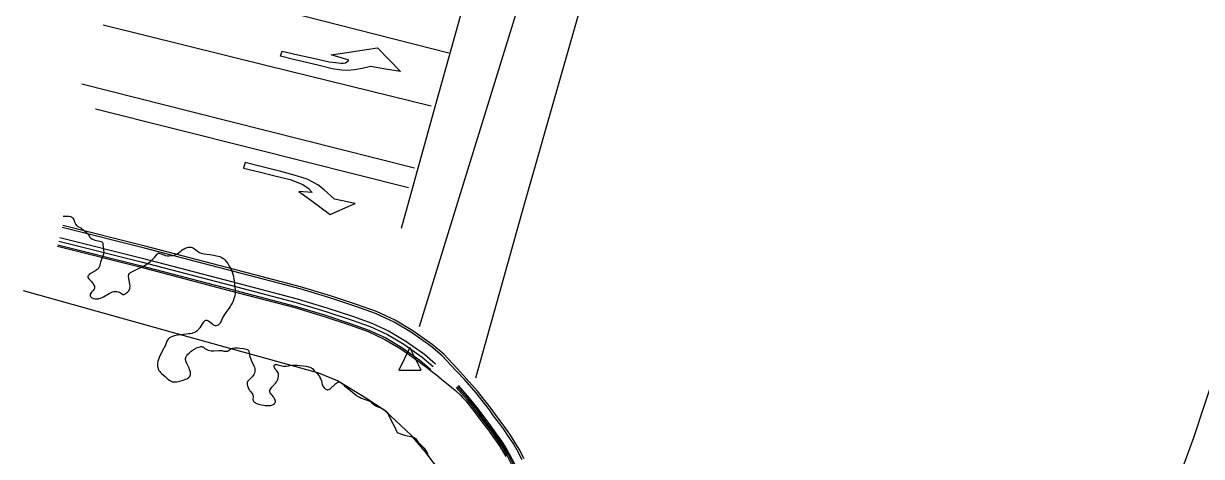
# Model space of a CAD drawing. Header units: metres. Extents: x 585772 to 587013, y 4140825 to 4141582.
# Drawn here: x 586253.6 to 586322.4, y 4141475.9 to 4141501.2 of the extents above; entities that cross this region are included whole.
import ezdxf

# ---------------------------------------------------------------- set-up
doc = ezdxf.new("R2010")
doc.units = ezdxf.units.M
doc.header["$MEASUREMENT"] = 0
for name, color, linetype, lineweight in [('BACK_OF_CURB', 5, 'Continuous', 30), ('BOTTOM_OF_CURB', 3, 'Continuous', 30), ('FOOT_PATH', 2, 'Continuous', 30), ('GUTTER', 30, 'Continuous', 30), ('PAINT_STRIPE', 4, 'Continuous', 30), ('TOP_OF_CURB', 1, 'Continuous', 30), ('TRAFFIC_SIGNAL', 3, 'Continuous', 30)]:
    doc.layers.add(name, color=color, linetype=linetype, lineweight=lineweight)
doc.layers.add('PAVED_ROAD', color=140, linetype='Continuous', lineweight=30, true_color=0x38a9ff)
doc.layers.add('TREELINE', color=80, linetype='Continuous', lineweight=30, true_color=0x36ff17)

# ---------------------------------------------------------------- blocks, each defined once
blk = doc.blocks.new('SYM212')
at = {"layer": 'TRAFFIC_SIGNAL'}
blk.add_3dface([(-6.561667, -4.374444), (6.561667, -4.374444), (0, 8.748889)], dxfattribs=at)
blk = doc.blocks.new('SYM009')
at = {"layer": 'TRAFFIC_SIGNAL', "xscale": 0.5, "yscale": 0.5, "zscale": 0.5}
blk.add_blockref('SYM212', (0, 0), dxfattribs=at)

msp = doc.modelspace()

# ---------------------------------------------------------------- linework, layer by layer
at = {"layer": 'BACK_OF_CURB'}
for points in [[(586255.617162, 4141488.282132, -20.493), (586260.417559, 4141487.074131, -20.609), (586265.628253, 4141485.708444, -20.739), (586269.463656, 4141484.702252, -20.805), (586271.178535, 4141484.18093, -20.83), (586272.669084, 4141483.692722, -20.878), (586273.764165, 4141483.301922, -20.881), (586274.749006, 4141482.838081, -20.873), (586275.690958, 4141482.282521, -20.879), (586276.736879, 4141481.541461, -20.912), (586277.377868, 4141480.998855, -20.925)], [(586278.861238, 4141479.954247, -20.891), (586279.506947, 4141479.223341, -20.868), (586279.994685, 4141478.608899, -20.839), (586280.265005, 4141478.2422, -20.835), (586280.51891, 4141477.900429, -20.831), (586280.799327, 4141477.528194, -20.827), (586281.074095, 4141477.147929, -20.822), (586281.371462, 4141476.722275, -20.818), (586281.620848, 4141476.341225, -20.816), (586281.8367, 4141475.962449, -20.816), (586282.12051, 4141475.417474, -20.815)]]:
    msp.add_polyline3d(points, dxfattribs=at)
at = {"layer": 'BOTTOM_OF_CURB'}
for points in [[(586255.724538, 4141488.708829, -20.653), (586260.527027, 4141487.500302, -20.751), (586265.739856, 4141486.134055, -20.843), (586269.583516, 4141485.125697, -20.971), (586271.311016, 4141484.600538, -20.958), (586272.811531, 4141484.109067, -21.049), (586273.932246, 4141483.709118, -21.048), (586274.954951, 4141483.227443, -21.034), (586275.930326, 4141482.652171, -21.029), (586277.006708, 4141481.889529, -21.011), (586277.662153, 4141481.334685, -21.005)], [(586278.981147, 4141480.060179, -20.997), (586279.629645, 4141479.326116, -20.99), (586280.121778, 4141478.706138, -20.985), (586280.393618, 4141478.337378, -20.982), (586280.647027, 4141477.996275, -20.98), (586280.928082, 4141477.623193, -20.979), (586281.204528, 4141477.240605, -20.974), (586281.504012, 4141476.811921, -20.97), (586281.757422, 4141476.424723, -20.965), (586281.977212, 4141476.039037, -20.961), (586282.262873, 4141475.490507, -20.955)]]:
    msp.add_polyline3d(points, dxfattribs=at)
at = {"layer": 'FOOT_PATH'}
for points in [[(586255.594374, 4141488.191576, -20.583), (586260.394327, 4141486.983687, -20.663), (586265.604568, 4141485.618119, -20.748), (586269.438219, 4141484.612386, -20.81), (586271.150419, 4141484.091879, -20.835), (586272.638854, 4141483.604364, -20.854703), (586273.728494, 4141483.215504, -20.867), (586274.705299, 4141482.755448, -20.876742), (586275.640158, 4141482.204072, -20.88345), (586276.679615, 4141481.467592, -20.895848), (586276.90308, 4141481.296084, -20.90075), (586277.126545, 4141481.124575, -20.906765), (586277.350011, 4141480.953067, -20.909393), (586277.737695, 4141480.656906, -20.909834), (586278.119817, 4141480.3415, -20.906186), (586278.49302, 4141480.037273, -20.901904), (586278.819573, 4141479.779141, -20.894581), (586279.132879, 4141479.477219, -20.882631), (586279.232693, 4141479.371757, -20.87725), (586279.332508, 4141479.266295, -20.868257), (586279.432322, 4141479.160833, -20.863197), (586279.917386, 4141478.549759, -20.845), (586280.186783, 4141478.184313, -20.835327), (586280.44099, 4141477.842136, -20.827685), (586280.721019, 4141477.470415, -20.822), (586280.994766, 4141477.091563, -20.818), (586281.290846, 4141476.667753, -20.814199), (586281.537784, 4141476.290442, -20.815), (586281.751242, 4141475.915868, -20.817)], [(586275.409546, 4141436.720594, -20.607), (586277.969811, 4141446.945045, -20.632943), (586280.218893, 4141455.696706, -20.654435), (586281.995784, 4141462.665768, -20.67454), (586280.671345, 4141463.016792, -20.675594), (586280.631533, 4141463.913701, -20.677875), (586280.702085, 4141467.654599, -20.699073), (586280.661945, 4141468.445129, -20.704431), (586280.56032, 4141469.315505, -20.71), (586280.31339, 4141470.303667, -20.716281), (586279.893608, 4141471.563574, -20.725058), (586279.424441, 4141472.724664, -20.738), (586278.486105, 4141474.305723, -20.751373), (586277.029216, 4141476.232639, -20.765916), (586276.263732, 4141477.146689, -20.771303), (586274.714244, 4141478.578641, -20.78), (586273.588947, 4141479.316233, -20.784), (586271.934513, 4141480.329099, -20.79), (586270.84339, 4141480.775316, -20.79), (586262.226291, 4141483.180873, -20.777), (586253.609193, 4141485.586429, -20.764)]]:
    msp.add_polyline3d(points, dxfattribs=at)
at = {"layer": 'GUTTER'}
msp.add_polyline3d([(586282.710654, 4141475.720217, -20.93), (586282.419168, 4141476.279934, -20.93), (586282.186994, 4141476.687351, -20.931), (586281.920928, 4141477.093887, -20.934), (586281.614785, 4141477.532102, -20.936), (586281.333057, 4141477.922, -20.941), (586281.049999, 4141478.297742, -20.947), (586280.798148, 4141478.636746, -20.948), (586280.521531, 4141479.011987, -20.951), (586280.015575, 4141479.64938, -20.957216), (586279.358304, 4141480.393373, -20.962), (586278.84286, 4141480.940846, -20.965551), (586278.050768, 4141481.793762, -20.972095), (586277.37556, 4141482.365335, -20.973594), (586276.25754, 4141483.157479, -20.971849), (586275.236477, 4141483.759698, -20.966059), (586274.162011, 4141484.26575, -20.955504), (586273.006254, 4141484.678205, -20.939613), (586271.492118, 4141485.174138, -20.913833), (586269.747362, 4141485.704542, -20.879362), (586265.892417, 4141486.715862, -20.80016), (586260.676668, 4141488.082874, -20.68941), (586255.871321, 4141489.292119, -20.587)], dxfattribs=at)
at = {"layer": 'PAINT_STRIPE', "extrusion": (0.9556795123923608, -0.2944090175138992, 6.231856e-10), "elevation": -658997.451595, "flags": 128}
msp.add_lwpolyline([(4130566.432598, -20.938589), (4130558.84207, -20.815589), (4130551.251543, -20.823589), (4130543.661015, -20.827589), (4130536.070487, -20.985589)], dxfattribs=at)
at = {"layer": 'PAINT_STRIPE', "extrusion": (0.2469512416188375, 0.9690279068543716, 5.91447672e-07), "elevation": 4158010.764008, "flags": 128}
msp.add_lwpolyline([(454645.785672, -23.091246), (454637.03251, -23.180621), (454628.279348, -23.266246)], dxfattribs=at)
at = {"layer": 'PAINT_STRIPE', "extrusion": (-0.9635170814288033, 0.2676468452923006, 2.84491e-10), "elevation": 543569.924402, "flags": 128}
msp.add_lwpolyline([(-4147323.803251, -20.83173), (-4147318.239698, -20.818155), (-4147310.453117, -20.895155)], dxfattribs=at)
at = {"layer": 'PAINT_STRIPE', "extrusion": (-0.2403223772322246, -0.9706931312219388, 6.7906946e-09), "elevation": -4161017.676885, "flags": 128}
msp.add_lwpolyline([(-426218.533759, -20.586744), (-426208.667231, -20.691931), (-426198.800703, -20.793744)], dxfattribs=at)
at = {"layer": 'PAINT_STRIPE', "extrusion": (0.2440873709964573, 0.9697532445524553, 1.530359878e-07), "elevation": 4159328.732869, "flags": 128}
msp.add_lwpolyline([(442362.648012, -21.241527), (442355.968161, -21.323126), (442349.288311, -21.400159), (442342.60846, -21.472527)], dxfattribs=at)
at = {"layer": 'PAINT_STRIPE', "extrusion": (0.2444099491057514, 0.9696719944280765, 1.84621566e-08), "elevation": 4159180.144134, "flags": 128}
msp.add_lwpolyline([(443745.106552, -20.698787), (443735.681189, -20.809919), (443726.255826, -20.919787)], dxfattribs=at)
at = {"layer": 'PAINT_STRIPE'}
for points in [[(586289.301189, 4141513.330976, -20.947), (586287.140548, 4141505.742716, -20.832), (586284.979907, 4141498.154456, -20.838), (586282.819267, 4141490.566196, -20.78), (586279.99693, 4141480.495822, -20.948)], [(586329.635826, 4141500.339042, -20.945), (586327.057461, 4141492.563401, -20.831), (586324.479097, 4141484.78776, -20.811), (586321.900732, 4141477.012119, -20.903), (586320.906837, 4141474.30085, -20.908)], [(586270.457813, 4141491.34147, -20.828), (586269.679106, 4141491.390885, -20.834028), (586270.290647, 4141490.943799, -20.841898), (586270.902188, 4141490.496713, -20.8505), (586271.513729, 4141490.049627, -20.859328), (586272.237498, 4141490.372336, -20.864982), (586272.961267, 4141490.695044, -20.867), (586271.767754, 4141490.953211, -20.840648), (586271.153357, 4141491.494757, -20.827406), (586270.786432, 4141491.777127, -20.823), (586270.165483, 4141492.115971, -20.819563), (586269.396352, 4141492.341867, -20.819), (586268.627221, 4141492.567763, -20.813855), (586267.931005, 4141492.741892, -20.806), (586267.234789, 4141492.91602, -20.797), (586266.538573, 4141493.090148, -20.790479), (586266.453898, 4141492.751304, -20.792), (586267.361802, 4141492.530114, -20.804), (586268.269705, 4141492.308924, -20.815), (586269.177608, 4141492.087734, -20.827), (586269.909442, 4141491.793262, -20.838), (586270.215884, 4141491.583502, -20.844), (586270.457813, 4141491.34147, -20.85)]]:
    msp.add_polyline3d(points, dxfattribs=at)
msp.add_polyline3d([(586272.534937, 4141499.075942, -20.77), (586271.567223, 4141499.36638, -20.773488), (586272.470423, 4141499.504203, -20.776), (586273.373622, 4141499.642027, -20.782875), (586274.276821, 4141499.77985, -20.787), (586274.947164, 4141499.088043, -20.794202), (586275.617508, 4141498.396237, -20.796473), (586274.738501, 4141498.540447, -20.797097), (586273.859495, 4141498.684658, -20.794685), (586273.365558, 4141498.567676, -20.792), (586272.922022, 4141498.503134, -20.79076), (586272.510744, 4141498.462795, -20.793), (586272.180109, 4141498.470863, -20.792973), (586271.616617, 4141498.558095, -20.78733), (586270.866639, 4141498.739619, -20.779025), (586270.116661, 4141498.921142, -20.767617), (586269.366683, 4141499.102666, -20.756501), (586268.616705, 4141499.28419, -20.749628), (586268.711172, 4141499.587306, -20.750408), (586269.622724, 4141499.378313, -20.760227), (586270.534276, 4141499.169321, -20.767), (586271.445827, 4141498.960329, -20.772), (586271.816784, 4141498.916532, -20.772), (586272.139355, 4141498.879651, -20.771), (586272.268384, 4141498.879651, -20.771), (586272.397412, 4141498.911922, -20.769), (586272.480359, 4141498.967244, -20.768), (586272.572522, 4141499.050226, -20.771), (586272.586924, 4141499.063989, -20.771)], close=True, dxfattribs=at)
at = {"layer": 'PAVED_ROAD'}
msp.add_polyline3d([(586282.822861, 4141475.777779, -20.93), (586282.529914, 4141476.340298, -20.93), (586282.294637, 4141476.753161, -20.931), (586282.0254, 4141477.164543, -20.934), (586281.717589, 4141477.605146, -20.936), (586281.434537, 4141477.996875, -20.941), (586281.150977, 4141478.373284, -20.947), (586280.899517, 4141478.711762, -20.948), (586280.621703, 4141479.088627, -20.951), (586280.112282, 4141479.730384, -20.957216), (586279.45149, 4141480.478363, -20.962), (586278.934972, 4141481.026977, -20.965551), (586278.138023, 4141481.885123, -20.972095), (586277.452895, 4141482.465094, -20.973594), (586276.326145, 4141483.263423, -20.971849), (586275.295502, 4141483.871291, -20.966059), (586274.210185, 4141484.382455, -20.955504), (586273.04708, 4141484.797532, -20.939613), (586271.530088, 4141485.2944, -20.913833), (586269.781715, 4141485.825904, -20.879362), (586265.924403, 4141486.837844, -20.80016), (586260.708042, 4141488.205017, -20.68941), (586255.902096, 4141489.414414, -20.587)], dxfattribs=at)
at = {"layer": 'TOP_OF_CURB'}
for points in [[(586255.67085, 4141488.49548, -20.493), (586260.472293, 4141487.287217, -20.609), (586265.684055, 4141485.92125, -20.739), (586269.523586, 4141484.913974, -20.805), (586271.244775, 4141484.390734, -20.83), (586272.740308, 4141483.900895, -20.878), (586273.848205, 4141483.50552, -20.881), (586274.851978, 4141483.032762, -20.873), (586275.810642, 4141482.467346, -20.879), (586276.871794, 4141481.715495, -20.912), (586277.52001, 4141481.16677, -20.925)], [(586278.921192, 4141480.007213, -20.891), (586279.568296, 4141479.274728, -20.868), (586280.058231, 4141478.657519, -20.839), (586280.329311, 4141478.289789, -20.835), (586280.582969, 4141477.948352, -20.831), (586280.863705, 4141477.575693, -20.827), (586281.139312, 4141477.194267, -20.822), (586281.437737, 4141476.767098, -20.818), (586281.689135, 4141476.382974, -20.816), (586281.906956, 4141476.000743, -20.816), (586282.191692, 4141475.45399, -20.815)]]:
    msp.add_polyline3d(points, dxfattribs=at)
at = {"layer": 'TREELINE'}
msp.add_polyline3d([(586255.913048, 4141489.948405, -20.678), (586256.086452, 4141489.96011, -20.69), (586256.222911, 4141489.955809, -20.698), (586256.278848, 4141489.948433, -20.7), (586256.349144, 4141489.931711, -20.703), (586256.387847, 4141489.917245, -20.704), (586256.435221, 4141489.891343, -20.704), (586256.481729, 4141489.850597, -20.703), (586256.513783, 4141489.80503, -20.701), (586256.536379, 4141489.757128, -20.698), (586256.592512, 4141489.610314, -20.687), (586256.621361, 4141489.544347, -20.682), (586256.670037, 4141489.45891, -20.677), (586256.708724, 4141489.411902, -20.675), (586256.733033, 4141489.389436, -20.675), (586256.786231, 4141489.351245, -20.674), (586256.94662, 4141489.266683, -20.676), (586256.999214, 4141489.232084, -20.676), (586257.292187, 4141488.98904, -20.67), (586257.318404, 4141488.963327, -20.67), (586257.359702, 4141488.913854, -20.667), (586257.429282, 4141488.795817, -20.66), (586257.460134, 4141488.749145, -20.658), (586257.503468, 4141488.700664, -20.656), (586257.531805, 4141488.675828, -20.655), (586257.598987, 4141488.629165, -20.655), (586257.637484, 4141488.607875, -20.655), (586257.723424, 4141488.570714, -20.657), (586257.770521, 4141488.555379, -20.658), (586257.870757, 4141488.531491, -20.662), (586258.06367, 4141488.49733, -20.671), (586258.137445, 4141488.478736, -20.673), (586258.186272, 4141488.453987, -20.674), (586258.20697, 4141488.432974, -20.673), (586258.220667, 4141488.40774, -20.672), (586258.229492, 4141488.377764, -20.669), (586258.238249, 4141488.32276, -20.665), (586258.281256, 4141487.953511, -20.632), (586258.285755, 4141487.859788, -20.623), (586258.281722, 4141487.794063, -20.617), (586258.26941, 4141487.722993, -20.609), (586258.24311, 4141487.633965, -20.599), (586258.13183, 4141487.360179, -20.566), (586258.094205, 4141487.258389, -20.554), (586258.074665, 4141487.186818, -20.546), (586258.041507, 4141487.016659, -20.528), (586258.025344, 4141486.969947, -20.522), (586258.012725, 4141486.945238, -20.519), (586257.979447, 4141486.898034, -20.512), (586257.936478, 4141486.853487, -20.505), (586257.885058, 4141486.811241, -20.498), (586257.778549, 4141486.741747, -20.485), (586257.525358, 4141486.596142, -20.456), (586257.444035, 4141486.537148, -20.445), (586257.410473, 4141486.506667, -20.44), (586257.383444, 4141486.475921, -20.436), (586257.364299, 4141486.445205, -20.431), (586257.35439, 4141486.414812, -20.428), (586257.355002, 4141486.385016, -20.425), (586257.359283, 4141486.370314, -20.424), (586257.374774, 4141486.340917, -20.422), (586257.412087, 4141486.295628, -20.42), (586257.550397, 4141486.155672, -20.415), (586257.616565, 4141486.075622, -20.412), (586257.674551, 4141485.992749, -20.407), (586257.698772, 4141485.952136, -20.405), (586257.718901, 4141485.913076, -20.402), (586257.740918, 4141485.856524, -20.398), (586257.751475, 4141485.804488, -20.394), (586257.752484, 4141485.779831, -20.392), (586257.746016, 4141485.732576, -20.387), (586257.728309, 4141485.687179, -20.381), (586257.713541, 4141485.662073, -20.378), (586257.675813, 4141485.612112, -20.371), (586257.584355, 4141485.509669, -20.355), (586257.535625, 4141485.448771, -20.347), (586257.504347, 4141485.396355, -20.34), (586257.488099, 4141485.343344, -20.334), (586257.488799, 4141485.30826, -20.33), (586257.493324, 4141485.290927, -20.329), (586257.511918, 4141485.256901, -20.327), (586257.527738, 4141485.238951, -20.326), (586257.547417, 4141485.221543, -20.326), (586257.596991, 4141485.189172, -20.325), (586257.657915, 4141485.161433, -20.327), (586257.691781, 4141485.149814, -20.328), (586257.76462, 4141485.132104, -20.33), (586257.80291, 4141485.126423, -20.332), (586257.881531, 4141485.122439, -20.336), (586257.968321, 4141485.130347, -20.343), (586258.011947, 4141485.138878, -20.346), (586258.099719, 4141485.164243, -20.354), (586258.188266, 4141485.199548, -20.363), (586258.277686, 4141485.243437, -20.372), (586258.368075, 4141485.294551, -20.383), (586258.601349, 4141485.438403, -20.411), (586258.679674, 4141485.481458, -20.42), (586258.757941, 4141485.517316, -20.428), (586258.796988, 4141485.531655, -20.432), (586258.874781, 4141485.551373, -20.438), (586258.913448, 4141485.556155, -20.441), (586258.989573, 4141485.556314, -20.446), (586259.062792, 4141485.546162, -20.449), (586259.131546, 4141485.528371, -20.452), (586259.194282, 4141485.505616, -20.454), (586259.273693, 4141485.468022, -20.455), (586259.331427, 4141485.433874, -20.455), (586259.404484, 4141485.382948, -20.455), (586259.426948, 4141485.374692, -20.455), (586259.448685, 4141485.374495, -20.457), (586259.480846, 4141485.382349, -20.459), (586259.51991, 4141485.399632, -20.463), (586259.5657, 4141485.427052, -20.469), (586259.618039, 4141485.465317, -20.476), (586259.6735, 4141485.513269, -20.484), (586259.710591, 4141485.551872, -20.49), (586259.745555, 4141485.59625, -20.496), (586259.776487, 4141485.646801, -20.503), (586259.789846, 4141485.674517, -20.506), (586259.811158, 4141485.73508, -20.513), (586259.818636, 4141485.768027, -20.517), (586259.82622, 4141485.842329, -20.525), (586259.826028, 4141485.883658, -20.529), (586259.818909, 4141485.970257, -20.536), (586259.796896, 4141486.104333, -20.548), (586259.754458, 4141486.313716, -20.565), (586259.741031, 4141486.420013, -20.575), (586259.742235, 4141486.479286, -20.58), (586259.752769, 4141486.530007, -20.586), (586259.761767, 4141486.55282, -20.589), (586259.787689, 4141486.59467, -20.594), (586259.8048, 4141486.614235, -20.597), (586259.847787, 4141486.651965, -20.603), (586259.883083, 4141486.67682, -20.608), (586259.967301, 4141486.726294, -20.618), (586260.117262, 4141486.799582, -20.634), (586260.398272, 4141486.924294, -20.663), (586260.516544, 4141486.980575, -20.676), (586260.698193, 4141487.080806, -20.697), (586260.826087, 4141487.164467, -20.712), (586260.956822, 4141487.261327, -20.73), (586261.020551, 4141487.312783, -20.739), (586261.139142, 4141487.417726, -20.756), (586261.191768, 4141487.469607, -20.764), (586261.259273, 4141487.544431, -20.775), (586261.405943, 4141487.737822, -20.803), (586261.442829, 4141487.769798, -20.808), (586261.469631, 4141487.782223, -20.811), (586261.50667, 4141487.787145, -20.814), (586261.569156, 4141487.777048, -20.817), (586261.636696, 4141487.752939, -20.818), (586261.790725, 4141487.686904, -20.822), (586261.870372, 4141487.662458, -20.824), (586261.912183, 4141487.65381, -20.826), (586262.005655, 4141487.643194, -20.83), (586262.097196, 4141487.640741, -20.836), (586262.221741, 4141487.646833, -20.844), (586262.311102, 4141487.658895, -20.851), (586262.402136, 4141487.679395, -20.858), (586262.447371, 4141487.693354, -20.862), (586262.53546, 4141487.729783, -20.871), (586262.577687, 4141487.752566, -20.876), (586262.658887, 4141487.805647, -20.886), (586262.853935, 4141487.957869, -20.913), (586262.933736, 4141488.015618, -20.923), (586262.974963, 4141488.041735, -20.928), (586263.047212, 4141488.08014, -20.936), (586263.121782, 4141488.110291, -20.944), (586263.159587, 4141488.121959, -20.947), (586263.235544, 4141488.137854, -20.953), (586263.311031, 4141488.142998, -20.958), (586263.384932, 4141488.136391, -20.962), (586263.456132, 4141488.117033, -20.965), (586263.523925, 4141488.084716, -20.966), (586263.589252, 4141488.042381, -20.966), (586263.750641, 4141487.9172, -20.964), (586263.817972, 4141487.869185, -20.963), (586263.888915, 4141487.82794, -20.964), (586263.970833, 4141487.794038, -20.965), (586264.056821, 4141487.770072, -20.968), (586264.145124, 4141487.75365, -20.972), (586264.486767, 4141487.716063, -20.989), (586264.70495, 4141487.678638, -20.999), (586264.976002, 4141487.617266, -21.01), (586265.064194, 4141487.58989, -21.013), (586265.148229, 4141487.554194, -21.014), (586265.188608, 4141487.532124, -21.015), (586265.257705, 4141487.484732, -21.015), (586265.291104, 4141487.457223, -21.014), (586265.355987, 4141487.395024, -21.012), (586265.449688, 4141487.285097, -21.007), (586265.525609, 4141487.179989, -21.002), (586265.56972, 4141487.112951, -20.998), (586265.651109, 4141486.977344, -20.99), (586265.718162, 4141486.850402, -20.982), (586265.744601, 4141486.793828, -20.978), (586265.78486, 4141486.694426, -20.971), (586265.824342, 4141486.570721, -20.962), (586265.860292, 4141486.425054, -20.95), (586265.88684, 4141486.276417, -20.937), (586265.926825, 4141485.994887, -20.913), (586265.949313, 4141485.784433, -20.894), (586265.95673, 4141485.684112, -20.885), (586265.960941, 4141485.54752, -20.872), (586265.955638, 4141485.423739, -20.86), (586265.939625, 4141485.306481, -20.848), (586265.911705, 4141485.18946, -20.835), (586265.870858, 4141485.067646, -20.821), (586265.816781, 4141484.941042, -20.805), (586265.784742, 4141484.876337, -20.797), (586265.710583, 4141484.744911, -20.78), (586265.668432, 4141484.678505, -20.771), (586265.58609, 4141484.559853, -20.755), (586265.412864, 4141484.321931, -20.721), (586265.33384, 4141484.203546, -20.705), (586265.29882, 4141484.144691, -20.697), (586265.249351, 4141484.049343, -20.685), (586265.150704, 4141483.827521, -20.658), (586265.092194, 4141483.715715, -20.644), (586265.070332, 4141483.683486, -20.639), (586265.029365, 4141483.635684, -20.632), (586265.00719, 4141483.615173, -20.629), (586264.960079, 4141483.581406, -20.623), (586264.91012, 4141483.557951, -20.617), (586264.858311, 4141483.545571, -20.613), (586264.805651, 4141483.54503, -20.61), (586264.753137, 4141483.557092, -20.608), (586264.701572, 4141483.58182, -20.607), (586264.650977, 4141483.616478, -20.607), (586264.478981, 4141483.766351, -20.611), (586264.408105, 4141483.817447, -20.611), (586264.36329, 4141483.839881, -20.611), (586264.318793, 4141483.853553, -20.61), (586264.274824, 4141483.857782, -20.607), (586264.231596, 4141483.851885, -20.604), (586264.18932, 4141483.835181, -20.6), (586264.168606, 4141483.822562, -20.597), (586264.128155, 4141483.788366, -20.592), (586264.1052, 4141483.762801, -20.588), (586264.038054, 4141483.666205, -20.574), (586263.899729, 4141483.434314, -20.544), (586263.848593, 4141483.362122, -20.534), (586263.819019, 4141483.326566, -20.528), (586263.788282, 4141483.293901, -20.523), (586263.723729, 4141483.236809, -20.514), (586263.655759, 4141483.189972, -20.505), (586263.585197, 4141483.152519, -20.497), (586263.476292, 4141483.112023, -20.487), (586263.431354, 4141483.100305, -20.483), (586263.339996, 4141483.083387, -20.476), (586263.245186, 4141483.072579, -20.469), (586262.952556, 4141483.049261, -20.449), (586262.771844, 4141483.02832, -20.436), (586262.5871, 4141482.999311, -20.422), (586262.4154, 4141482.963131, -20.408), (586262.300807, 4141482.93012, -20.397), (586262.197907, 4141482.888351, -20.387), (586262.137615, 4141482.854318, -20.38), (586262.110369, 4141482.835147, -20.377), (586262.062355, 4141482.792003, -20.37), (586262.041787, 4141482.767867, -20.366), (586262.006619, 4141482.71475, -20.359), (586261.977427, 4141482.655935, -20.351), (586261.887973, 4141482.418347, -20.323), (586261.84531, 4141482.322014, -20.311), (586261.781484, 4141482.199921, -20.296), (586261.60538, 4141481.880351, -20.254), (586261.524936, 4141481.701965, -20.232), (586261.482516, 4141481.582211, -20.218), (586261.451336, 4141481.463652, -20.205), (586261.433342, 4141481.347882, -20.193), (586261.429577, 4141481.256338, -20.184), (586261.435749, 4141481.168541, -20.176), (586261.442501, 4141481.126301, -20.172), (586261.463214, 4141481.045645, -20.166), (586261.493378, 4141480.970767, -20.16), (586261.511945, 4141480.935747, -20.158), (586261.555893, 4141480.870987, -20.155), (586261.608058, 4141480.812303, -20.152), (586261.666833, 4141480.757257, -20.151), (586261.866461, 4141480.588844, -20.147), (586262.033747, 4141480.435484, -20.142), (586262.125465, 4141480.365164, -20.141), (586262.191755, 4141480.32599, -20.142), (586262.226796, 4141480.30959, -20.142), (586262.30126, 4141480.284624, -20.144), (586262.340863, 4141480.276559, -20.146), (586262.381916, 4141480.271397, -20.148), (586262.467551, 4141480.268996, -20.153), (586262.556519, 4141480.275856, -20.159), (586262.647173, 4141480.290414, -20.166), (586262.737869, 4141480.311104, -20.174), (586262.87039, 4141480.350218, -20.185), (586262.993869, 4141480.394642, -20.197), (586263.069135, 4141480.426385, -20.205), (586263.137696, 4141480.460144, -20.212), (586263.198644, 4141480.496209, -20.22), (586263.251075, 4141480.534867, -20.226), (586263.294085, 4141480.576406, -20.233), (586263.326767, 4141480.621115, -20.239), (586263.33826, 4141480.643139, -20.242), (586263.354258, 4141480.689429, -20.247), (586263.35894, 4141480.713687, -20.25), (586263.362105, 4141480.764408, -20.255), (586263.352678, 4141480.845938, -20.262), (586263.337967, 4141480.903875, -20.267), (586263.305019, 4141480.996072, -20.274), (586263.271282, 4141481.07307, -20.279), (586263.136254, 4141481.352024, -20.298), (586263.084199, 4141481.483912, -20.307), (586263.072742, 4141481.524699, -20.31), (586263.061969, 4141481.589249, -20.316), (586263.062211, 4141481.64912, -20.321), (586263.073461, 4141481.70565, -20.328), (586263.095712, 4141481.760175, -20.334), (586263.11096, 4141481.787103, -20.338), (586263.149698, 4141481.841126, -20.345), (586263.199419, 4141481.896486, -20.354), (586263.289335, 4141481.979971, -20.367), (586263.394473, 4141482.063765, -20.382), (586263.507156, 4141482.142602, -20.396), (586263.619705, 4141482.211212, -20.409), (586263.673531, 4141482.240037, -20.416), (586263.763359, 4141482.280951, -20.425), (586263.843704, 4141482.308698, -20.433), (586263.914516, 4141482.324796, -20.438), (586263.975748, 4141482.330761, -20.443), (586264.002756, 4141482.330417, -20.444), (586264.049565, 4141482.324034, -20.447), (586264.087604, 4141482.311494, -20.448), (586264.118579, 4141482.294662, -20.448), (586264.217249, 4141482.212547, -20.446), (586264.268022, 4141482.182363, -20.446), (586264.301537, 4141482.166755, -20.447), (586264.387857, 4141482.133279, -20.449), (586264.485015, 4141482.102902, -20.452), (586264.566949, 4141482.084708, -20.455), (586264.635197, 4141482.078682, -20.459), (586264.711509, 4141482.081621, -20.464), (586265.003466, 4141482.112363, -20.485), (586265.097213, 4141482.114315, -20.491), (586265.184526, 4141482.103309, -20.495), (586265.302024, 4141482.072276, -20.499), (586265.353597, 4141482.062983, -20.502), (586265.4121, 4141482.059359, -20.505), (586265.47117, 4141482.06292, -20.509), (586265.527153, 4141482.074423, -20.513), (586265.576525, 4141482.094526, -20.518), (586265.618784, 4141482.121655, -20.523), (586265.710098, 4141482.194992, -20.536), (586265.753452, 4141482.219744, -20.541), (586265.777175, 4141482.229321, -20.543), (586265.830827, 4141482.2437, -20.548), (586265.939743, 4141482.256135, -20.556), (586266.104053, 4141482.255799, -20.566), (586266.24234, 4141482.244743, -20.573), (586266.453789, 4141482.214494, -20.583), (586266.599908, 4141482.182239, -20.589), (586266.675123, 4141482.157343, -20.591), (586266.709959, 4141482.140239, -20.592), (586266.744211, 4141482.113297, -20.592), (586266.761801, 4141482.085164, -20.59), (586266.768281, 4141482.056238, -20.588), (586266.771111, 4141481.964325, -20.579), (586266.778023, 4141481.911309, -20.574), (586266.793399, 4141481.841357, -20.568), (586266.825358, 4141481.73304, -20.56), (586266.871653, 4141481.604106, -20.551), (586266.899616, 4141481.535549, -20.546), (586267.04894, 4141481.218949, -20.525), (586267.080509, 4141481.136056, -20.519), (586267.10253, 4141481.052065, -20.512), (586267.111804, 4141480.974574, -20.505), (586267.112336, 4141480.935677, -20.501), (586267.104979, 4141480.858277, -20.493), (586267.08611, 4141480.782332, -20.485), (586267.055389, 4141480.708957, -20.476), (586267.012479, 4141480.639267, -20.467), (586266.957984, 4141480.574054, -20.457), (586266.896291, 4141480.512818, -20.448), (586266.772639, 4141480.398977, -20.429), (586266.721343, 4141480.344724, -20.421), (586266.70066, 4141480.317903, -20.417), (586266.685248, 4141480.293389, -20.414), (586266.664056, 4141480.244474, -20.408), (586266.6578, 4141480.220044, -20.405), (586266.652778, 4141480.171171, -20.4), (586266.656157, 4141480.122186, -20.399067), (586266.672811, 4141480.048253, -20.394431), (586266.711871, 4141479.938311, -20.385667), (586266.749779, 4141479.856826, -20.376), (586266.792859, 4141479.78393, -20.372), (586266.815912, 4141479.75225, -20.488), (586266.853016, 4141479.710157, -20.487), (586266.940072, 4141479.623206, -20.483015), (586266.967021, 4141479.586094, -20.484051), (586266.979025, 4141479.56261, -20.486), (586266.996371, 4141479.510482, -20.484), (586267.005901, 4141479.453696, -20.482), (586267.0089, 4141479.394922, -20.48), (586267.002207, 4141479.254021, -20.473), (586267.008842, 4141479.192849, -20.47), (586267.023711, 4141479.155095, -20.469), (586267.046982, 4141479.123092, -20.469), (586267.07978, 4141479.093153, -20.469), (586267.121885, 4141479.065057, -20.469), (586267.173074, 4141479.038582, -20.47), (586267.266408, 4141479.001424, -20.472), (586267.332646, 4141478.980045, -20.475836), (586267.478863, 4141478.941685, -20.487193), (586267.630456, 4141478.912032, -20.495), (586267.703415, 4141478.901538, -20.498), (586267.762685, 4141478.895221, -20.5), (586267.871888, 4141478.889885, -20.504), (586267.92209, 4141478.890705, -20.506), (586268.014365, 4141478.898917, -20.51), (586268.087977, 4141478.913159, -20.514), (586268.14577, 4141478.93102, -20.517), (586268.196432, 4141478.954421, -20.52), (586268.239003, 4141478.983867, -20.523), (586268.256954, 4141479.001015, -20.525), (586268.284389, 4141479.038322, -20.527), (586268.301494, 4141479.079368, -20.53), (586268.30646, 4141479.101879, -20.531), (586268.308539, 4141479.150683, -20.533), (586268.299238, 4141479.20427, -20.535), (586268.277467, 4141479.262328, -20.537), (586268.23863, 4141479.331125, -20.538), (586268.189381, 4141479.401157, -20.539), (586268.00735, 4141479.625104, -20.54), (586267.984736, 4141479.666223, -20.541), (586267.976401, 4141479.706867, -20.543), (586267.979033, 4141479.743728, -20.544), (586267.992758, 4141479.793878, -20.547), (586268.019768, 4141479.851627, -20.551), (586268.062007, 4141479.916472, -20.555), (586268.117469, 4141479.983757, -20.56), (586268.315222, 4141480.195709, -20.577), (586268.372846, 4141480.269497, -20.583), (586268.39662, 4141480.306303, -20.585), (586268.416943, 4141480.342888, -20.585351), (586268.448448, 4141480.414963, -20.585165), (586268.477405, 4141480.518729, -20.58908), (586268.48805, 4141480.583753, -20.595371), (586268.493908, 4141480.644697, -20.605), (586268.49395, 4141480.701922, -20.607), (586268.486457, 4141480.756035, -20.35), (586268.46971, 4141480.807645, -20.359), (586268.440047, 4141480.86041, -20.368352), (586268.39767, 4141480.914642, -20.377727), (586268.305609, 4141481.020621, -20.388081), (586268.272536, 4141481.068296, -20.391519), (586268.251491, 4141481.110359, -20.395), (586268.238537, 4141481.150799, -20.402), (586268.234521, 4141481.205512, -20.414), (586268.237348, 4141481.2215, -20.418), (586268.248016, 4141481.24706, -20.425), (586268.274425, 4141481.273024, -20.435), (586268.300076, 4141481.284108, -20.441), (586268.33251, 4141481.289814, -20.447), (586268.394537, 4141481.287541, -20.456), (586268.458967, 4141481.275167, -20.463), (586268.694985, 4141481.211763, -20.483), (586268.790653, 4141481.194595, -20.493), (586268.830756, 4141481.191507, -20.498), (586268.869356, 4141481.191176, -20.504), (586268.943305, 4141481.197065, -20.516), (586269.173083, 4141481.237894, -20.559), (586269.281265, 4141481.249394, -20.577), (586269.410889, 4141481.253315, -20.597), (586269.571736, 4141481.247611, -20.62), (586269.741529, 4141481.233565, -20.641), (586269.92378, 4141481.211883, -20.663), (586270.09955, 4141481.183862, -20.683), (586270.249903, 4141481.150799, -20.697), (586270.32268, 4141481.128544, -20.703), (586270.380791, 4141481.105391, -20.706), (586270.426368, 4141481.081861, -20.708), (586270.475893, 4141481.046995, -20.707), (586270.517944, 4141481.004043, -20.704), (586270.596987, 4141480.904833, -20.694281), (586270.762125, 4141480.73979, -20.68), (586270.825923, 4141480.665199, -20.672), (586270.884454, 4141480.580895, -20.662), (586270.910825, 4141480.535806, -20.656), (586270.956499, 4141480.441503, -20.641), (586270.991049, 4141480.344027, -20.624), (586271.048817, 4141480.106155, -20.579), (586271.074258, 4141480.040862, -20.568), (586271.09091, 4141480.008983, -20.564), (586271.136813, 4141479.943569, -20.556), (586271.173905, 4141479.90419, -20.552), (586271.214886, 4141479.870091, -20.551), (586271.258642, 4141479.842894, -20.551), (586271.304057, 4141479.824225, -20.553), (586271.327038, 4141479.818597, -20.556), (586271.372848, 4141479.815765, -20.562), (586271.417744, 4141479.824921, -20.57), (586271.461695, 4141479.84468, -20.581), (586271.504885, 4141479.873054, -20.594), (586271.5475, 4141479.908057, -20.610631), (586271.771408, 4141480.127248, -20.6936), (586271.834362, 4141480.181243, -20.715175), (586271.893733, 4141480.224747, -20.731402), (586271.947926, 4141480.254838, -20.742), (586271.987649, 4141480.267876, -20.745), (586272.024053, 4141480.270998, -20.747), (586272.041388, 4141480.269158, -20.748), (586272.075083, 4141480.259314, -20.749), (586272.108487, 4141480.2421, -20.749), (586272.142813, 4141480.218533, -20.75), (586272.343611, 4141480.045382, -20.75), (586272.491257, 4141479.924629, -20.751), (586273.033131, 4141479.504034, -20.763), (586273.139848, 4141479.429725, -20.764), (586273.193814, 4141479.396486, -20.764), (586273.302327, 4141479.337753, -20.766), (586273.423521, 4141479.284001, -20.768), (586273.550029, 4141479.239083, -20.77), (586273.717498, 4141479.189789, -20.774), (586273.771456, 4141479.167342, -20.775), (586273.835334, 4141479.130617, -20.775), (586273.871953, 4141479.105586, -20.776), (586273.944482, 4141479.050557, -20.776), (586274.060269, 4141478.953694, -20.777), (586274.120851, 4141478.911563, -20.777), (586274.216676, 4141478.860467, -20.779), (586274.572387, 4141478.693881, -20.784), (586274.630092, 4141478.663341, -20.784), (586274.714449, 4141478.611788, -20.784), (586274.768736, 4141478.569464, -20.784), (586274.811148, 4141478.52646, -20.784), (586274.84532, 4141478.48108, -20.783), (586274.874887, 4141478.431627, -20.783), (586275.091651, 4141477.987809, -20.776), (586275.274441, 4141477.623417, -20.771), (586275.380621, 4141477.389453, -20.768), (586275.398072, 4141477.359786, -20.767), (586275.419265, 4141477.334119, -20.767), (586275.466961, 4141477.29917, -20.766), (586275.51529, 4141477.275602, -20.766), (586275.678999, 4141477.216844, -20.766), (586275.838045, 4141477.169434, -20.766), (586275.993506, 4141477.128597, -20.767), (586276.329023, 4141477.056321, -20.767), (586276.357603, 4141477.046661, -20.767), (586276.403343, 4141477.024566, -20.766), (586276.464137, 4141476.9807, -20.767), (586276.503384, 4141476.941781, -20.766), (586276.583984, 4141476.826, -20.765), (586276.648057, 4141476.746725, -20.764), (586276.935683, 4141476.456287, -20.764), (586276.988907, 4141476.397952, -20.764), (586277.076001, 4141476.290834, -20.765), (586277.13729, 4141476.199465, -20.765), (586277.169447, 4141476.137164, -20.764), (586277.188463, 4141476.08562, -20.764), (586277.21306, 4141475.982813, -20.762), (586277.23945, 4141475.928663, -20.762), (586277.279572, 4141475.872386, -20.762)], dxfattribs=at)

# ---------------------------------------------------------------- block references
at = {"layer": 'TRAFFIC_SIGNAL', "xscale": 0.2, "yscale": 0.2, "zscale": 0.2}
msp.add_blockref('SYM009', (586276.1655, 4141481.4034, -20.8016), dxfattribs=at)

doc.saveas('drawing.dxf')
